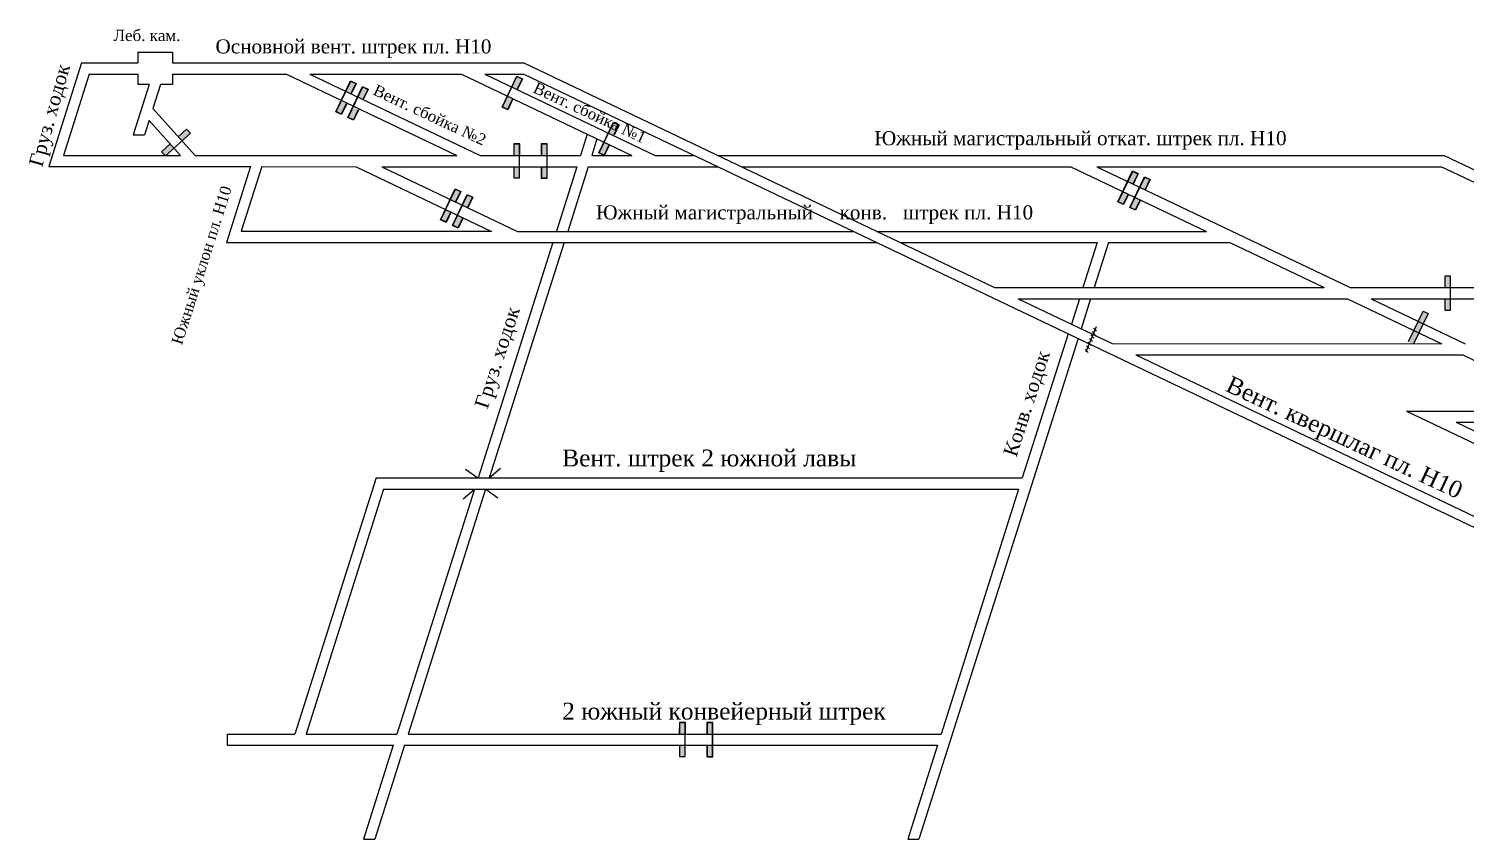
# Model space of a CAD drawing. Header units: millimetres. Extents: x -1215 to 290, y -426 to 439.
# Drawn here: x -1215 to -703, y -209 to 80 of the extents above; entities that cross this region are included whole.
import ezdxf

# ---------------------------------------------------------------- set-up
doc = ezdxf.new("R2010")
doc.units = ezdxf.units.MM
doc.layers.add('Двери', color=7, linetype='Continuous')
doc.layers.add('Перемычки', color=7, linetype='Continuous')
doc.styles.get("Standard").update_dxf_attribs({"font": 'TIMES.TTF', "height": 10})

msp = doc.modelspace()

# ---------------------------------------------------------------- hatches: boundary and pattern name
at = {"layer": 'Двери'}
h = msp.add_hatch(color=256, dxfattribs=at)
h.paths.add_polyline_path([(-1040.85, 58.38), (-1039.09, 62.08), (-1041.08, 63.02), (-1042.84, 59.32), (-1042.75, 59.28), (-1041.03, 62.89), (-1039.22, 62.03), (-1040.94, 58.42)])
h.paths.add_polyline_path([(-1044.47, 55.67), (-1042.75, 59.28), (-1042.84, 59.32), (-1044.56, 55.71)])
h.paths.add_polyline_path([(-1044.34, 51.06), (-1042.58, 54.76), (-1042.67, 54.81), (-1044.39, 51.2), (-1046.19, 52.06), (-1044.47, 55.67), (-1044.56, 55.71), (-1046.33, 52.01)])
h = msp.add_hatch(color=3, dxfattribs=at)
h.paths.add_polyline_path([(-1039.22, 62.03), (-1041.03, 62.89), (-1042.75, 59.28), (-1040.94, 58.42)])
h.paths.add_polyline_path([(-1046.19, 52.06), (-1044.39, 51.2), (-1042.67, 54.81), (-1044.47, 55.67)])
h = msp.add_hatch(color=256, dxfattribs=at)
h.paths.add_polyline_path([(-1100.11, 56.7), (-1098.34, 60.41), (-1100.33, 61.35), (-1102.09, 57.65), (-1102, 57.61), (-1100.28, 61.22), (-1098.48, 60.36), (-1100.2, 56.75)])
h.paths.add_polyline_path([(-1103.72, 54), (-1102, 57.61), (-1102.09, 57.65), (-1103.81, 54.04)])
h.paths.add_polyline_path([(-1103.59, 49.39), (-1101.83, 53.09), (-1101.92, 53.14), (-1103.64, 49.53), (-1105.45, 50.39), (-1103.72, 54), (-1103.81, 54.04), (-1105.58, 50.34)])
h = msp.add_hatch(color=3, dxfattribs=at)
h.paths.add_polyline_path([(-1098.48, 60.36), (-1100.28, 61.22), (-1102, 57.61), (-1100.2, 56.75)])
h.paths.add_polyline_path([(-1105.45, 50.39), (-1103.64, 49.53), (-1101.92, 53.14), (-1103.72, 54)])
h = msp.add_hatch(color=256, dxfattribs=at)
h.paths.add_polyline_path([(-1095.83, 54.66), (-1094.06, 58.36), (-1096.05, 59.31), (-1097.81, 55.61), (-1097.72, 55.57), (-1096, 59.18), (-1094.2, 58.32), (-1095.92, 54.7)])
h.paths.add_polyline_path([(-1099.45, 51.96), (-1097.72, 55.57), (-1097.81, 55.61), (-1099.54, 52)])
h.paths.add_polyline_path([(-1099.32, 47.35), (-1097.55, 51.05), (-1097.64, 51.09), (-1099.36, 47.48), (-1101.17, 48.34), (-1099.45, 51.96), (-1099.54, 52), (-1101.3, 48.3)])
h = msp.add_hatch(color=3, dxfattribs=at)
h.paths.add_polyline_path([(-1094.2, 58.32), (-1096, 59.18), (-1097.72, 55.57), (-1095.92, 54.7)])
h.paths.add_polyline_path([(-1101.17, 48.34), (-1099.36, 47.48), (-1097.64, 51.09), (-1099.45, 51.96)])
h = msp.add_hatch(color=256, dxfattribs=at)
h.paths.add_polyline_path([(-1006.44, 42.02), (-1004.67, 45.72), (-1006.66, 46.67), (-1008.42, 42.97), (-1008.33, 42.93), (-1006.61, 46.54), (-1004.81, 45.68), (-1006.53, 42.07)])
h.paths.add_polyline_path([(-1010.05, 39.32), (-1008.33, 42.93), (-1008.42, 42.97), (-1010.14, 39.36)])
h.paths.add_polyline_path([(-1009.92, 34.71), (-1008.16, 38.41), (-1008.25, 38.46), (-1009.97, 34.85), (-1011.78, 35.71), (-1010.05, 39.32), (-1010.14, 39.36), (-1011.91, 35.66)])
h = msp.add_hatch(color=3, dxfattribs=at)
h.paths.add_polyline_path([(-1004.81, 45.68), (-1006.61, 46.54), (-1008.33, 42.93), (-1006.53, 42.07)])
h.paths.add_polyline_path([(-1011.78, 35.71), (-1009.97, 34.85), (-1008.25, 38.46), (-1010.05, 39.32)])
h = msp.add_hatch(color=256, dxfattribs=at)
h.paths.add_polyline_path([(-1161.83, 41.54), (-1158.79, 44.3), (-1157.31, 42.67), (-1160.35, 39.91), (-1160.42, 39.99), (-1157.45, 42.67), (-1158.8, 44.15), (-1161.76, 41.47)])
h.paths.add_polyline_path([(-1163.38, 37.3), (-1160.42, 39.99), (-1160.35, 39.91), (-1163.31, 37.23)])
h.paths.add_polyline_path([(-1167.83, 36.1), (-1164.79, 38.86), (-1164.72, 38.78), (-1167.69, 36.09), (-1166.34, 34.61), (-1163.38, 37.3), (-1163.31, 37.23), (-1166.35, 34.47)])
h = msp.add_hatch(color=3, dxfattribs=at)
h.paths.add_polyline_path([(-1158.8, 44.15), (-1157.45, 42.67), (-1160.42, 39.99), (-1161.76, 41.47)])
h.paths.add_polyline_path([(-1166.34, 34.61), (-1167.69, 36.09), (-1164.72, 38.78), (-1163.38, 37.3)])
h = msp.add_hatch(color=256, dxfattribs=at)
h.paths.add_polyline_path([(-1042.2, 34.8), (-1042.2, 38.9), (-1040, 38.9), (-1040, 34.8), (-1040.1, 34.8), (-1040.1, 38.8), (-1042.1, 38.8), (-1042.1, 34.8)])
h.paths.add_polyline_path([(-1040.1, 30.8), (-1040.1, 34.8), (-1040, 34.8), (-1040, 30.8)])
h.paths.add_polyline_path([(-1042.21, 26.7), (-1042.2, 30.8), (-1042.1, 30.8), (-1042.11, 26.8), (-1040.11, 26.8), (-1040.1, 30.8), (-1040, 30.8), (-1040.01, 26.7)])
h = msp.add_hatch(color=3, dxfattribs=at)
h.paths.add_polyline_path([(-1042.1, 38.8), (-1040.1, 38.8), (-1040.1, 34.8), (-1042.1, 34.8)])
h.paths.add_polyline_path([(-1040.11, 26.8), (-1042.11, 26.8), (-1042.1, 30.8), (-1040.1, 30.8)])
h = msp.add_hatch(color=256, dxfattribs=at)
h.paths.add_polyline_path([(-1032.43, 34.79), (-1032.43, 38.89), (-1030.23, 38.88), (-1030.23, 34.78), (-1030.33, 34.78), (-1030.33, 38.78), (-1032.33, 38.79), (-1032.33, 34.79)])
h.paths.add_polyline_path([(-1030.33, 30.78), (-1030.33, 34.78), (-1030.23, 34.78), (-1030.23, 30.78)])
h.paths.add_polyline_path([(-1032.43, 26.69), (-1032.43, 30.79), (-1032.33, 30.79), (-1032.33, 26.79), (-1030.33, 26.78), (-1030.33, 30.78), (-1030.23, 30.78), (-1030.23, 26.68)])
h = msp.add_hatch(color=3, dxfattribs=at)
h.paths.add_polyline_path([(-1032.33, 38.79), (-1030.33, 38.78), (-1030.33, 34.78), (-1032.33, 34.79)])
h.paths.add_polyline_path([(-1030.33, 26.78), (-1032.33, 26.79), (-1032.33, 30.79), (-1030.33, 30.78)])
h = msp.add_hatch(color=256, dxfattribs=at)
h.paths.add_polyline_path([(-821.38, 24.59), (-819.62, 28.29), (-821.6, 29.24), (-823.37, 25.54), (-823.28, 25.49), (-821.55, 29.1), (-819.75, 28.24), (-821.47, 24.63)])
h.paths.add_polyline_path([(-825, 21.88), (-823.28, 25.49), (-823.37, 25.54), (-825.09, 21.93)])
h.paths.add_polyline_path([(-824.87, 17.28), (-823.1, 20.98), (-823.19, 21.02), (-824.92, 17.41), (-826.72, 18.27), (-825, 21.88), (-825.09, 21.93), (-826.85, 18.23)])
h = msp.add_hatch(color=3, dxfattribs=at)
h.paths.add_polyline_path([(-819.75, 28.24), (-821.55, 29.1), (-823.28, 25.49), (-821.47, 24.63)])
h.paths.add_polyline_path([(-826.72, 18.27), (-824.92, 17.41), (-823.19, 21.02), (-825, 21.88)])
h = msp.add_hatch(color=256, dxfattribs=at)
h.paths.add_polyline_path([(-817.1, 22.55), (-815.34, 26.25), (-817.32, 27.19), (-819.09, 23.49), (-819, 23.45), (-817.28, 27.06), (-815.47, 26.2), (-817.19, 22.59)])
h.paths.add_polyline_path([(-820.72, 19.84), (-819, 23.45), (-819.09, 23.49), (-820.81, 19.88)])
h.paths.add_polyline_path([(-820.59, 15.24), (-818.82, 18.94), (-818.91, 18.98), (-820.64, 15.37), (-822.44, 16.23), (-820.72, 19.84), (-820.81, 19.88), (-822.58, 16.18)])
h = msp.add_hatch(color=3, dxfattribs=at)
h.paths.add_polyline_path([(-815.47, 26.2), (-817.28, 27.06), (-819, 23.45), (-817.19, 22.59)])
h.paths.add_polyline_path([(-822.44, 16.23), (-820.64, 15.37), (-818.91, 18.98), (-820.72, 19.84)])
h = msp.add_hatch(color=256, dxfattribs=at)
h.paths.add_polyline_path([(-1062.81, 18.25), (-1061.04, 21.95), (-1063.03, 22.9), (-1064.79, 19.2), (-1064.7, 19.16), (-1062.98, 22.77), (-1061.18, 21.91), (-1062.9, 18.3)])
h.paths.add_polyline_path([(-1066.42, 15.55), (-1064.7, 19.16), (-1064.79, 19.2), (-1066.51, 15.59)])
h.paths.add_polyline_path([(-1066.29, 10.94), (-1064.53, 14.64), (-1064.62, 14.69), (-1066.34, 11.08), (-1068.15, 11.94), (-1066.42, 15.55), (-1066.51, 15.59), (-1068.28, 11.89)])
h = msp.add_hatch(color=3, dxfattribs=at)
h.paths.add_polyline_path([(-1061.18, 21.91), (-1062.98, 22.77), (-1064.7, 19.16), (-1062.9, 18.3)])
h.paths.add_polyline_path([(-1068.15, 11.94), (-1066.34, 11.08), (-1064.62, 14.69), (-1066.42, 15.55)])
h = msp.add_hatch(color=256, dxfattribs=at)
h.paths.add_polyline_path([(-1058.53, 16.21), (-1056.76, 19.91), (-1058.75, 20.86), (-1060.51, 17.16), (-1060.42, 17.11), (-1058.7, 20.72), (-1056.9, 19.86), (-1058.62, 16.25)])
h.paths.add_polyline_path([(-1062.15, 13.5), (-1060.42, 17.11), (-1060.51, 17.16), (-1062.24, 13.55)])
h.paths.add_polyline_path([(-1062.02, 8.9), (-1060.25, 12.6), (-1060.34, 12.64), (-1062.06, 9.03), (-1063.87, 9.89), (-1062.15, 13.5), (-1062.24, 13.55), (-1064, 9.85)])
h = msp.add_hatch(color=3, dxfattribs=at)
h.paths.add_polyline_path([(-1056.9, 19.86), (-1058.7, 20.72), (-1060.42, 17.11), (-1058.62, 16.25)])
h.paths.add_polyline_path([(-1063.87, 9.89), (-1062.06, 9.03), (-1060.34, 12.64), (-1062.15, 13.5)])
h = msp.add_hatch(color=256, dxfattribs=at)
h.paths.add_polyline_path([(-710.43, -12.29), (-710.43, -8.19), (-708.23, -8.19), (-708.23, -12.29), (-708.33, -12.29), (-708.33, -8.29), (-710.33, -8.29), (-710.33, -12.29)])
h.paths.add_polyline_path([(-708.33, -16.29), (-708.33, -12.29), (-708.23, -12.29), (-708.23, -16.29)])
h.paths.add_polyline_path([(-710.43, -20.39), (-710.43, -16.29), (-710.33, -16.29), (-710.33, -20.29), (-708.33, -20.29), (-708.33, -16.29), (-708.23, -16.29), (-708.23, -20.39)])
h = msp.add_hatch(color=3, dxfattribs=at)
h.paths.add_polyline_path([(-710.33, -8.29), (-708.33, -8.29), (-708.33, -12.29), (-710.33, -12.29)])
h.paths.add_polyline_path([(-708.33, -20.29), (-710.33, -20.29), (-710.33, -16.29), (-708.33, -16.29)])
h = msp.add_hatch(color=256, dxfattribs=at)
h.paths.add_polyline_path([(-983.17, -171.38), (-983.16, -167.28), (-980.96, -167.28), (-980.97, -171.38), (-981.07, -171.38), (-981.06, -167.38), (-983.06, -167.38), (-983.07, -171.38)])
h.paths.add_polyline_path([(-981.07, -175.38), (-981.07, -171.38), (-980.97, -171.38), (-980.97, -175.38)])
h.paths.add_polyline_path([(-983.17, -179.48), (-983.17, -175.38), (-983.07, -175.38), (-983.07, -179.38), (-981.07, -179.38), (-981.07, -175.38), (-980.97, -175.38), (-980.97, -179.48)])
h = msp.add_hatch(color=3, dxfattribs=at)
h.paths.add_polyline_path([(-983.06, -167.38), (-981.06, -167.38), (-981.07, -171.38), (-983.07, -171.38)])
h.paths.add_polyline_path([(-981.07, -179.38), (-983.07, -179.38), (-983.07, -175.38), (-981.07, -175.38)])
h = msp.add_hatch(color=256, dxfattribs=at)
h.paths.add_polyline_path([(-973.39, -171.39), (-973.39, -167.29), (-971.19, -167.29), (-971.19, -171.39), (-971.29, -171.39), (-971.29, -167.39), (-973.29, -167.39), (-973.29, -171.39)])
h.paths.add_polyline_path([(-971.29, -175.39), (-971.29, -171.39), (-971.19, -171.39), (-971.19, -175.39)])
h.paths.add_polyline_path([(-973.39, -179.49), (-973.39, -175.39), (-973.29, -175.39), (-973.29, -179.39), (-971.29, -179.39), (-971.29, -175.39), (-971.19, -175.39), (-971.19, -179.49)])
h = msp.add_hatch(color=3, dxfattribs=at)
h.paths.add_polyline_path([(-973.29, -167.39), (-971.29, -167.39), (-971.29, -171.39), (-973.29, -171.39)])
h.paths.add_polyline_path([(-971.29, -179.39), (-973.29, -179.39), (-973.29, -175.39), (-971.29, -175.39)])
at = {"layer": 'Перемычки'}
h = msp.add_hatch(color=256, dxfattribs=at)
h.paths.add_polyline_path([(-718.12, -20.56), (-719.89, -24.26), (-719.8, -24.3), (-718.07, -20.69), (-716.27, -21.55), (-717.99, -25.16), (-717.9, -25.21), (-716.14, -21.51)])
h.paths.add_polyline_path([(-719.8, -24.3), (-719.89, -24.26), (-723.37, -31.57), (-721.39, -32.52), (-717.9, -25.21), (-717.99, -25.16), (-721.44, -32.38), (-723.24, -31.52)])
h = msp.add_hatch(color=3, dxfattribs=at)
h.paths.add_polyline_path([(-716.27, -21.55), (-718.07, -20.69), (-719.8, -24.3), (-717.99, -25.16)])
h.paths.add_polyline_path([(-721.52, -27.91), (-719.71, -28.77), (-717.99, -25.16), (-719.8, -24.3)])
h.paths.add_polyline_path([(-721.52, -27.91), (-723.24, -31.52), (-721.44, -32.38), (-719.71, -28.77)])

# ---------------------------------------------------------------- linework, layer by layer
for p, q in [((-1196.21, 67.75), (-1207.9, 30.79)), ((-1196.21, 67.75), (-1176.13, 67.75)), ((-1192.21, 67.75), (-1192.21, 67.75)), ((-1176.13, 71.55), (-1163.83, 71.55)), ((-1176.13, 71.55), (-1176.13, 67.75)), ((-1163.83, 71.55), (-1163.83, 67.75)), ((-1163.83, 67.75), (-1038.61, 67.75)), ((-1038.61, 67.75), (-870.83, -12.27)), ((-1193.47, 63.75), (-1202.63, 34.79)), ((-1193.47, 63.75), (-1176.13, 63.75)), ((-1176.13, 63.75), (-1176.13, 60.07)), ((-1163.83, 63.75), (-1139.4, 63.75)), ((-1163.83, 63.75), (-1163.83, 60.07)), ((-1139.4, 63.75), (-1123.24, 63.75)), ((-1123.24, 63.75), (-1062.52, 34.78)), ((-1114.86, 63.75), (-1054.13, 34.78)), ((-1114.86, 63.75), (-1060.85, 63.75)), ((-1067.35, 63.75), (-1060.85, 63.75)), ((-1060.85, 63.75), (-1000.12, 34.78)), ((-1052.46, 63.75), (-991.74, 34.78)), ((-1052.46, 63.75), (-1038.61, 63.75)), ((-1044.81, 63.75), (-1038.61, 63.75)), ((-1038.61, 63.75), (-517.21, -184.92)), ((-1172.12, 60.07), (-1177.81, 42.08)), ((-1172.12, 60.07), (-1176.13, 60.07)), ((-1168.12, 60.07), (-1170.84, 51.47)), ((-1163.83, 60.07), (-1168.12, 60.07)), ((-1170.84, 51.47), (-1155.7, 34.79)), ((-1172.19, 47.19), (-1173.81, 42.08)), ((-1172.19, 47.19), (-1160.94, 34.79)), ((-1177.81, 42.08), (-1173.81, 42.08)), ((-1016.01, 42.36), (-1018.41, 34.79)), ((-1012.54, 40.71), (-1014.41, 34.78)), ((-1207.9, 30.79), (-1136, 30.79)), ((-1202.63, 34.79), (-1160.94, 34.79)), ((-1155.7, 34.79), (-1062.52, 34.78)), ((-1136, 30.79), (-1144.55, 3.75)), ((-1132, 30.79), (-1139.29, 7.75)), ((-1132, 30.79), (-1098.39, 30.78)), ((-1098.39, 30.78), (-1050.08, 7.74)), ((-1089.15, 30.78), (-1040.83, 7.74)), ((-1089.15, 30.78), (-1019.68, 30.78)), ((-1054.13, 34.78), (-1018.41, 34.79)), ((-1019.68, 30.78), (-1026.96, 7.75)), ((-1015.68, 30.78), (-1022.96, 7.74)), ((-1015.68, 30.78), (-969.49, 30.78)), ((-1014.41, 34.78), (-1000.12, 34.78)), ((-1006.62, 34.78), (-1000.12, 34.78)), ((-991.74, 34.78), (-977.88, 34.78)), ((-969.49, 34.78), (-710.58, 34.78)), ((-961.11, 30.78), (-843.68, 30.78)), ((-843.68, 30.78), (-795.32, 7.72)), ((-834.39, 30.78), (-744.08, -12.29)), ((-834.39, 30.78), (-711.48, 30.78)), ((-711.48, 30.78), (-621.15, -12.3)), ((-710.58, 34.78), (-578.09, -28.41)), ((-1139.29, 7.75), (-1050.09, 7.75)), ((-1040.83, 7.74), (-921.16, 7.73)), ((-912.77, 7.73), (-795.32, 7.72)), ((-1144.61, 3.75), (-912.77, 3.73)), ((-1028.23, 3.75), (-1054.86, -80.09)), ((-1024.23, 3.75), (-1050.95, -80.09)), ((-904.38, 3.73), (-834.24, 3.72)), ((-834.24, 3.72), (-839.3, -12.28)), ((-830.24, 3.72), (-835.3, -12.28)), ((-830.24, 3.72), (-811.66, 3.72)), ((-811.66, 3.72), (-786.93, 3.72)), ((-786.93, 3.72), (-753.38, -12.29)), ((-870.83, -12.27), (-807.91, -12.28)), ((-807.91, -12.28), (-753.38, -12.29)), ((-744.08, -12.29), (-621.15, -12.3)), ((-862.44, -16.27), (-799.52, -16.28)), ((-862.44, -16.27), (-828.88, -32.28)), ((-840.57, -16.28), (-843.44, -25.34)), ((-836.57, -16.28), (-839.96, -26.99)), ((-799.52, -16.28), (-744.99, -16.29)), ((-744.99, -16.29), (-711.43, -32.29)), ((-736.6, -16.29), (-703.04, -32.29)), ((-736.6, -16.29), (-612.76, -16.31)), ((-841.06, -30.47), (-897.81, -208.84)), ((-844.53, -28.81), (-860.96, -80.11)), ((-834.6, -26.29), (-838.32, -35.18)), ((-836.97, -30.41), (-835.92, -31.51)), ((-836.44, -29.18), (-835.38, -30.28)), ((-835.98, -27.98), (-834.93, -29.09)), ((-835.56, -26.78), (-834.51, -27.88)), ((-838.54, -34.31), (-837.49, -35.41)), ((-838, -33.03), (-836.95, -34.13)), ((-837.47, -31.8), (-836.42, -32.9)), ((-828.88, -32.28), (-711.43, -32.29)), ((-820.49, -36.28), (-703.94, -36.29)), ((-820.49, -36.28), (-604.26, -139.4)), ((-703.94, -36.29), (-592.48, -89.45)), ((-724.01, -56.29), (-662, -56.3)), ((-724.01, -56.29), (-635.61, -98.45)), ((-724.01, -56.29), (-724.01, -56.29)), ((-706.33, -60.29), (-653.61, -60.3)), ((-706.33, -60.29), (-693.24, -66.54)), ((-1050.96, -80.06), (-1046.89, -76.65)), ((-1091.21, -80.08), (-1120.22, -171.39)), ((-1091.21, -80.08), (-860.96, -80.11)), ((-1059.34, -76.95), (-1055, -80.03)), ((-1088.56, -84.08), (-1116.18, -171.39)), ((-1088.56, -84.08), (-862.23, -84.11)), ((-1056.14, -84.09), (-1083.87, -171.39)), ((-1052.21, -84.09), (-1079.83, -171.39)), ((-1060.26, -87.54), (-1056.14, -84.09)), ((-1052.16, -84.08), (-1047.83, -87.16)), ((-862.23, -84.11), (-889.84, -171.4)), ((-1144.32, -171.39), (-1120.22, -171.39)), ((-1144.32, -171.39), (-1144.32, -175.38)), ((-1116.18, -171.39), (-1083.87, -171.39)), ((-1079.83, -171.39), (-889.84, -171.4)), ((-1144.32, -175.38), (-1085.14, -175.38)), ((-1085.14, -175.38), (-1095.78, -208.86)), ((-1081.09, -175.38), (-1091.68, -208.86)), ((-1081.09, -175.38), (-891.1, -175.39)), ((-891.1, -175.39), (-901.68, -208.84)), ((-1095.78, -208.86), (-1091.68, -208.86)), ((-901.68, -208.84), (-897.81, -208.84))]:
    msp.add_line(p, q)
at = {"layer": 'Двери'}
for points in [[(-1042.58, 54.76), (-1044.34, 51.06), (-1046.33, 52.01), (-1041.08, 63.02), (-1039.09, 62.08), (-1040.85, 58.38)], [(-1042.67, 54.81), (-1044.39, 51.2), (-1046.19, 52.06), (-1041.03, 62.89), (-1039.22, 62.03), (-1040.94, 58.42)], [(-1101.83, 53.09), (-1103.59, 49.39), (-1105.58, 50.34), (-1100.33, 61.35), (-1098.34, 60.41), (-1100.11, 56.7)], [(-1101.92, 53.14), (-1103.64, 49.53), (-1105.45, 50.39), (-1100.28, 61.22), (-1098.48, 60.36), (-1100.2, 56.75)], [(-1097.55, 51.05), (-1099.32, 47.35), (-1101.3, 48.3), (-1096.05, 59.31), (-1094.06, 58.36), (-1095.83, 54.66)], [(-1097.64, 51.09), (-1099.36, 47.48), (-1101.17, 48.34), (-1096, 59.18), (-1094.2, 58.32), (-1095.92, 54.7)], [(-1008.16, 38.41), (-1009.92, 34.71), (-1011.91, 35.66), (-1006.66, 46.67), (-1004.67, 45.72), (-1006.44, 42.02)], [(-1008.25, 38.46), (-1009.97, 34.85), (-1011.78, 35.71), (-1006.61, 46.54), (-1004.81, 45.68), (-1006.53, 42.07)], [(-1164.72, 38.78), (-1167.69, 36.09), (-1166.34, 34.61), (-1157.45, 42.67), (-1158.8, 44.15), (-1161.76, 41.47)], [(-1040, 34.8), (-1040, 38.9), (-1042.2, 38.9), (-1042.2, 34.8)], [(-1042.1, 30.8), (-1042.11, 26.8), (-1040.11, 26.8), (-1040.1, 38.8), (-1042.1, 38.8), (-1042.1, 34.8)], [(-1032.43, 30.79), (-1032.43, 26.69), (-1030.23, 26.68), (-1030.23, 38.88), (-1032.43, 38.89), (-1032.43, 34.79)], [(-1032.33, 30.79), (-1032.33, 26.79), (-1030.33, 26.78), (-1030.33, 38.78), (-1032.33, 38.79), (-1032.33, 34.79)], [(-823.1, 20.98), (-824.87, 17.28), (-826.85, 18.23), (-821.6, 29.24), (-819.62, 28.29), (-821.38, 24.59)], [(-823.19, 21.02), (-824.92, 17.41), (-826.72, 18.27), (-821.55, 29.1), (-819.75, 28.24), (-821.47, 24.63)], [(-818.82, 18.94), (-820.59, 15.24), (-822.58, 16.18), (-817.32, 27.19), (-815.34, 26.25), (-817.1, 22.55)], [(-818.91, 18.98), (-820.64, 15.37), (-822.44, 16.23), (-817.28, 27.06), (-815.47, 26.2), (-817.19, 22.59)], [(-1064.53, 14.64), (-1066.29, 10.94), (-1068.28, 11.89), (-1063.03, 22.9), (-1061.04, 21.95), (-1062.81, 18.25)], [(-1064.62, 14.69), (-1066.34, 11.08), (-1068.15, 11.94), (-1062.98, 22.77), (-1061.18, 21.91), (-1062.9, 18.3)], [(-1060.25, 12.6), (-1062.02, 8.9), (-1064, 9.85), (-1058.75, 20.86), (-1056.76, 19.91), (-1058.53, 16.21)], [(-1060.34, 12.64), (-1062.06, 9.03), (-1063.87, 9.89), (-1058.7, 20.72), (-1056.9, 19.86), (-1058.62, 16.25)], [(-710.33, -16.29), (-710.33, -20.29), (-708.33, -20.29), (-708.33, -8.29), (-710.33, -8.29), (-710.33, -12.29)], [(-980.97, -171.38), (-980.96, -167.28), (-983.16, -167.28), (-983.17, -171.38)], [(-983.07, -175.38), (-983.07, -179.38), (-981.07, -179.38), (-981.06, -167.38), (-983.06, -167.38), (-983.07, -171.38)], [(-973.39, -175.39), (-973.39, -179.49), (-971.19, -179.49), (-971.19, -167.29), (-973.39, -167.29), (-973.39, -171.39)], [(-973.29, -175.39), (-973.29, -179.39), (-971.29, -179.39), (-971.29, -167.39), (-973.29, -167.39), (-973.29, -171.39)]]:
    msp.add_lwpolyline(points, dxfattribs=at)
at = {"layer": 'Перемычки'}
msp.add_lwpolyline([(-723.24, -31.52), (-718.07, -20.69), (-716.27, -21.55), (-721.44, -32.38)], dxfattribs=at)

# ---------------------------------------------------------------- texts
for s, height, p in [('Леб. кам.', 4, (-1184.83, 75.55)), ('Основной вент. штрек пл. Н10', 5, (-1148.5, 71.13)), ('Южный магистральный откат. штрек пл. Н10', 5, (-913.63, 38.44)), ('Южный магистральный     конв.   штрек пл. Н10', 5, (-1012.94, 12)), ('Вент. штрек 2 южной лавы', 6, (-1024.92, -76.01)), ('2 южный конвейерный штрек', 6, (-1024.92, -166.21))]:
    msp.add_text(s, height=height).set_placement(p)
for s, height, rotation, p in [('Груз. ходок', 5, 74.5019, (-1210.3, 30.38)), ('Вент. сбойка №2', 4, 335, (-1092.68, 56.61)), ('Вент. сбойка №1', 4, 335, (-1035.64, 57.41)), ('Южный уклон пл. Н10', 4, 72.3615, (-1160.48, -32.95)), ('Груз. ходок', 5, 72, (-1051.52, -55.81)), ('Конв. ходок', 5, 72, (-863.06, -72.92)), ('Вент. квершлаг пл. Н10', 6, 335, (-788.89, -48.96))]:
    msp.add_text(s, height=height, rotation=rotation).set_placement(p)

doc.saveas('drawing.dxf')
